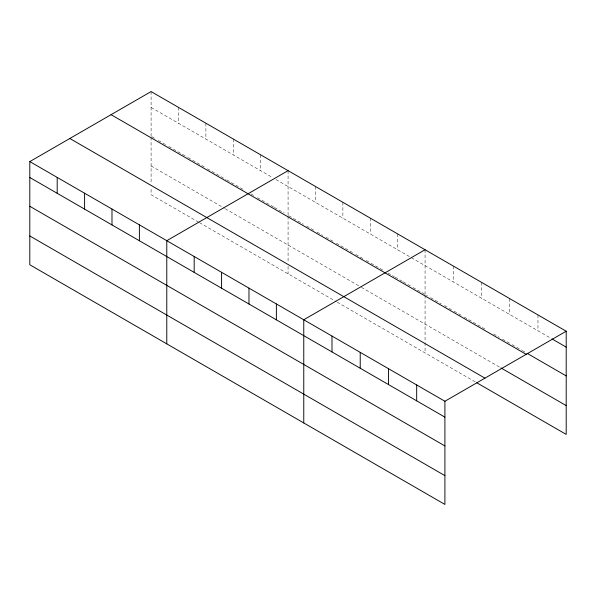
<?xml version="1.0" encoding="UTF-8"?>
<svg xmlns="http://www.w3.org/2000/svg" width="596" height="596" viewBox="0 0 596 596"><rect width="100%" height="100%" fill="white"/><g stroke="black" fill="none" stroke-linecap="round" stroke-linejoin="round"><path stroke-width="0.45" stroke-dasharray="2.98 2.23" d="M151.093 136.253L151.093 91.568M288.077 215.342L288.077 170.657M151.093 107.451L272.767 177.697M275.993 179.56L410.562 257.248M411.367 257.718L551.3 338.506M151.898 136.722L155.124 138.585M158.35 140.44L165.599 144.627M168.824 146.489L187.353 157.195M188.165 157.657L205.888 167.893M207.497 168.824L226.033 179.523M226.838 179.985L243.764 189.759M251.013 193.946L254.239 195.801M257.457 197.663L273.579 206.968M274.384 207.438L284.054 213.018M288.889 215.812L303.394 224.185M306.612 226.04L315.478 231.159M317.087 232.09L322.727 235.345M325.952 237.208L333.201 241.395M336.427 243.257L352.541 252.562M355.767 254.425L363.016 258.612M366.242 260.467L370.272 262.799M371.077 263.261L383.161 270.241M387.996 273.028L394.448 276.753M395.252 277.215L402.501 281.401M403.306 281.871L412.171 286.989M412.976 287.451L427.481 295.825M430.707 297.687L441.196 303.744M444.422 305.606L453.295 310.725M454.077 311.179L461.133 315.254M464.269 317.065L481.516 327.025M482.328 327.487L485.554 329.35M493.615 334.006L499.262 337.269M502.488 339.131L509.744 343.318M512.098 344.682L521.507 350.113M522.29 350.567L525.426 352.378M151.093 165.934L224.424 208.272M225.228 208.734L360.602 286.892M361.407 287.361L500.066 367.412M198.639 222.196L151.093 194.743L151.093 187.308M199.444 222.658L336.427 301.747M337.232 302.209L476.033 382.341M537.972 314.926L537.972 330.81M509.744 298.633L509.744 314.517M481.516 282.333L481.516 298.216M453.295 266.04L453.295 281.923M425.067 249.739L425.067 294.431M425.067 295.355L425.067 341.769M425.067 342.7L425.067 352.921M397.666 233.923L397.666 249.806M370.272 218.106L370.272 233.99M342.871 202.29L342.871 218.173M315.478 186.474L315.478 202.357M288.077 216.274L288.077 262.68M288.077 266.397L288.077 273.832M260.683 154.833L260.683 170.717M233.289 139.017L233.289 154.9M205.888 123.201L205.888 139.084M178.495 107.384L178.495 123.268M151.093 137.184L151.093 183.59"/><path stroke-width="0.89" d="M444.907 445.942L444.907 401.257L29.8 161.598L29.8 264.773L444.907 504.432L444.907 445.942L29.8 206.283M476.815 382.796L566.2 434.402L566.2 331.227L151.093 91.568L29.8 161.598M288.077 170.657L166.783 240.687L166.783 343.862M425.067 249.739L303.766 319.769L303.766 422.951M444.907 401.257L566.2 331.227M552.09 338.96L566.2 347.11M526.998 353.279L566.2 375.912M111.065 114.678L526.171 354.337M500.871 367.881L566.2 405.593M69.829 138.488L484.935 378.147M29.8 177.481L444.907 417.133M29.8 235.964L444.907 475.623M416.678 384.956L416.678 400.84M388.45 368.663L388.45 384.539M360.222 352.363L360.222 368.246M331.994 336.07L331.994 351.953M276.373 303.953L276.373 319.836M248.972 288.136L248.972 304.02M221.578 272.32L221.578 288.203M194.184 256.504L194.184 272.379M139.389 224.863L139.389 240.747M111.988 209.047L111.988 224.93M84.595 193.231L84.595 209.114M57.194 177.414L57.194 193.298"/></g></svg>
